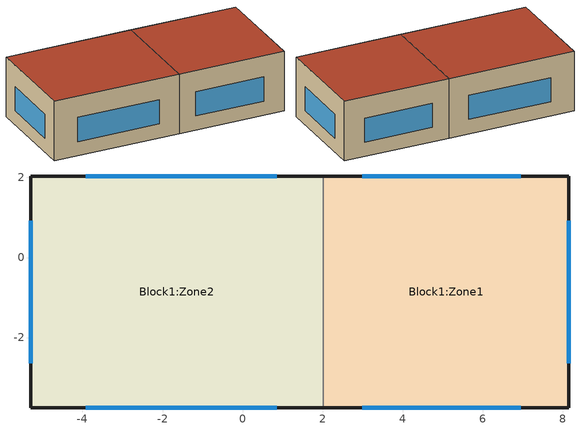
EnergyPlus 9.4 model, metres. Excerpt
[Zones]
Block1:Zone2
 floor ground (Project ground floor): 2.01,-3.76 -5.3,-3.76 -5.3,2.04 2.01,2.04 z0
 wall outside (Project wall): 2.01,2.04 -5.3,2.04 -5.3,-3.76 2.01,-3.76 z0:3.5
 wall to Block1:Zone1 (Project partition): 2.01,-3.76 2.01,2.04 z0:3.5
 window (Project external glazing - 1001): 0.86,2.04 -3.92,2.04 / -5.3,0.92 -5.3,-2.65 / -3.92,-3.76 0.86,-3.76 z0.84:2.26
 roof outside (Project flat roof): -5.3,-3.76 2.01,-3.76 2.01,2.04 -5.3,2.04 z3.5
Block1:Zone1
 floor ground (Project ground floor): 8.16,-3.76 2.01,-3.76 2.01,2.04 8.16,2.04 z0
 wall outside (Project wall): 2.01,-3.76 8.16,-3.76 8.16,2.04 2.01,2.04 z0:3.5
 window (Project external glazing - 1001): 8.16,-2.65 8.16,0.92 / 6.96,2.04 3,2.04 / 3,-3.76 6.96,-3.76 z0.84:2.26
 roof outside (Project flat roof): 2.01,-3.76 8.16,-3.76 8.16,2.04 2.01,2.04 z3.5
[Building]
Building: North Axis=0; Terrain=Suburbs; Loads Convergence Tolerance Value=0.04; Temperature Convergence Tolerance Value=0.4; Solar Distribution=FullExterior; Maximum Number of Warmup Days=25; Minimum Number of Warmup Days=6
[Site:Location]
Untitled (01-01:31-12)  (01-01:31-12): Latitude=40.45; Longitude=-3.55; Time Zone=1; Elevation=582
[SizingPeriod:DesignDay] Day of Month=15; Humidity Condition Type=WetBulb; Barometric Pressure=94525.9; Wind Direction=0; Rain Indicator=No; Snow Indicator=No
Name | Month | Day Type | Maximum DryBulb Temperature | Daily DryBulb Temperature Range | Wetbulb or DewPoint at Maximum DryBulb | Wind Speed | Daylight Saving Time Indicator | Solar Model Indicator | Sky Clearness
Summer Design Day in Untitled (01-01:31-12) Jul | 7 | SummerDesignDay | 38.2 | 17.5 | 20.3 | 0 | Yes | ASHRAEClearSky | 0.98
Summer Design Day in Untitled (01-01:31-12) Aug | 8 | SummerDesignDay | 38 | 17.4 | 19.9 | 0 | Yes | ASHRAEClearSky | 0.98
Summer Design Day in Untitled (01-01:31-12) Sep | 9 | SummerDesignDay | 34.9 | 16.8 | 19.3 | 0 | Yes | ASHRAEClearSky | 0.98
Winter Design Day in Untitled (01-01:31-12) | 1 | WinterDesignDay | -4 | 0 | -4 | 11.6 | No |  | 0
[Site:GroundTemperature:BuildingSurface]
18, 18, 18, 18, 18, 18, 18, 18, 18, 18, 18, 18
[Site:GroundTemperature:FCfactorMethod]
January Ground Temperature=6.09; February Ground Temperature=5.28; March Ground Temperature=6.71; April Ground Temperature=8.95; May Ground Temperature=14.81; June Ground Temperature=19.34; July Ground Temperature=22.39; August Ground Temperature=23.32; September Ground Temperature=21.74; October Ground Temperature=18.22; November Ground Temperature=13.53; December Ground Temperature=9.18
[Site:GroundTemperature:Shallow]
14, 14, 14, 14, 14, 14, 14, 14, 14, 14, 14, 14
[Site:GroundTemperature:Deep]
14, 14, 14, 14, 14, 14, 14, 14, 14, 14, 14, 14
[Site:GroundReflectance]
0.2, 0.2, 0.2, 0.2, 0.2, 0.2, 0.2, 0.2, 0.2, 0.2, 0.2, 0.2
[Site:GroundReflectance:SnowModifier]
2, 2
[Material] Roughness=Rough; Thermal Absorptance=0.9
Name | Thickness | Conductivity | Density | Specific Heat | Solar Absorptance | Visible Absorptance
Urea Formaldehyde Foam_.1327 | 0.1327 | 0.04 | 10 | 1400 | 0.6 | 0.6
Cast Concrete_.1 | 0.1 | 1.13 | 2000 | 1000 | 0.6 | 0.6
Floor/Roof Screed_.07 | 0.07 | 0.41 | 1200 | 840 | 0.73 | 0.73
Timber Flooring_.03 | 0.03 | 0.14 | 650 | 1200 | 0.78 | 0.78
Asphalt 1_.01 | 0.01 | 0.7 | 2100 | 1000 | 0.85 | 0.9
MW Glass Wool (rolls)_.1445 | 0.1445 | 0.04 | 12 | 840 | 0.6 | 0.6
Plasterboard_.013 | 0.013 | 0.25 | 2800 | 896 | 0.5 | 0.5
Gypsum Plasterboard_.025 | 0.025 | 0.25 | 900 | 1000 | 0.5 | 0.5
Brickwork Outer_.1 | 0.1 | 0.84 | 1700 | 800 | 0.7 | 0.7
XPS Extruded Polystyrene  - CO2 Blowing_.0795 | 0.0795 | 0.034 | 35 | 1400 | 0.6 | 0.6
Concrete Block (Medium)_.1 | 0.1 | 0.51 | 1400 | 1000 | 0.6 | 0.6
Gypsum Plastering_.013 | 0.013 | 0.4 | 1000 | 1000 | 0.5 | 0.5
[Material:NoMass] Roughness=Rough; Thermal Absorptance=0.9; Solar Absorptance=0.7; Visible Absorptance=0.7
Name | Thermal Resistance
3_RVAL_3 | 0.18
5_RVAL_2 | 0.15
[WindowMaterial:Glazing] Optical Data Type=SpectralAverage; Thickness=0.003; Infrared Transmittance at Normal Incidence=0; Front Side Infrared Hemispherical Emissivity=0.84; Conductivity=0.9; Dirt Correction Factor for Solar and Visible Transmittance=1
Name | Solar Transmittance at Normal Incidence | Front Side Solar Reflectance at Normal Incidence | Back Side Solar Reflectance at Normal Incidence | Visible Transmittance at Normal Incidence | Front Side Visible Reflectance at Normal Incidence | Back Side Visible Reflectance at Normal Incidence | Back Side Infrared Hemispherical Emissivity
2 | 0.837 | 0.075 | 0.075 | 0.898 | 0.081 | 0.081 | 0.84
38 | 0.74 | 0.09 | 0.1 | 0.82 | 0.11 | 0.12 | 0.2
[WindowMaterial:Gas]
1002: Gas Type=Air; Thickness=0.013
[Construction]
Project ground floor: Urea Formaldehyde Foam_.1327, Cast Concrete_.1, Floor/Roof Screed_.07, Timber Flooring_.03
Project flat roof: Asphalt 1_.01, MW Glass Wool (rolls)_.1445, 3_RVAL_3, Plasterboard_.013
Project partition: Gypsum Plasterboard_.025, 5_RVAL_2, Gypsum Plasterboard_.025
Project wall: Brickwork Outer_.1, XPS Extruded Polystyrene  - CO2 Blowing_.0795, Concrete Block (Medium)_.1, Gypsum Plastering_.013
Project external glazing - 1001: 38, 1002, 2
[Zone] Type=1; Multiplier=1; Zone Inside Convection Algorithm=TARP; Part of Total Floor Area=Yes
Name | Volume | Floor Area
Block1:Zone2 | 126.7064 | 36.2018
Block1:Zone1 | 105.3337 | 30.0953
[PEOPLE] Number of People Schedule=On; Number of People Calculation Method=People/Area; People per Zone Floor Area=0.111; Fraction Radiant=0.3; Sensible Heat Fraction=AutoCalculate; Carbon Dioxide Generation Rate=3.82e-08; Enable ASHRAE 55 Comfort Warnings=No; Mean Radiant Temperature Calculation Type=ZoneAveraged; Work Efficiency Schedule=Work efficiency; Clothing Insulation Calculation Method=ClothingInsulationSchedule; Air Velocity Schedule=Default Air Velocity for Comfort Calculations; Thermal Comfort Model 1 Type=AdaptiveASH55; Thermal Comfort Model 2 Type=AdaptiveCEN15251; Thermal Comfort Model 3 Type=Fanger
Name | Zone or ZoneList | Activity Level Schedule | Clothing Insulation Schedule
People Block1:Zone2 | Block1:Zone2 | Activity Schedule 19 | Clothing Schedule 19
People Block1:Zone1 | Block1:Zone1 | Activity Schedule 26 | Clothing Schedule 26
[Lights] Schedule=Office_OpenOff_Light; Design Level Calculation Method=Watts/Area; Watts per Zone Floor Area=20; Return Air Fraction=0; Fraction Radiant=0.42; Fraction Visible=0.18; Fraction Replaceable=1
Name | Zone or ZoneList | EndUse Subcategory
Block1:Zone2 General lighting | Block1:Zone2 | ELECTRIC EQUIPMENT#Block1:Zone2#GeneralLights
Block1:Zone1 General lighting | Block1:Zone1 | ELECTRIC EQUIPMENT#Block1:Zone1#GeneralLights
[OtherEquipment] Fuel Type=Electricity; Schedule=Office_OpenOff_Equip; Design Level Calculation Method=Watts/Area; Power per Zone Floor Area=11.77; Fraction Latent=0; Fraction Radiant=0.2; Fraction Lost=0; Carbon Dioxide Generation Rate=0; EndUse Subcategory=General
Name | Zone or ZoneList
Block1:Zone2 Equipment gain | Block1:Zone2
Block1:Zone1 Equipment gain | Block1:Zone1
[DESIGNSPECIFICATION:OUTDOORAIR] Outdoor Air Method=Flow/Person; Outdoor Air Flow per Person=0; Outdoor Air Flow per Zone Floor Area=0; Outdoor Air Flow per Zone=0; Outdoor Air Flow Air Changes per Hour=0; Outdoor Air Schedule=On 24/7
BLOCK1:ZONE2 Design Specification Outdoor Air Object; BLOCK1:ZONE1 Design Specification Outdoor Air Object
[DESIGNSPECIFICATION:ZONEAIRDISTRIBUTION] Zone Air Distribution Effectiveness in Cooling Mode=1; Zone Air Distribution Effectiveness in Heating Mode=1; Zone Secondary Recirculation Fraction=0; Minimum Zone Ventilation Efficiency=0
BLOCK1:ZONE2 Design Specification Zone Air Distribution Object; BLOCK1:ZONE1 Design Specification Zone Air Distribution Object
[SIZING:ZONE] Zone Cooling Design Supply Air Temperature Input Method=TemperatureDifference; Zone Cooling Design Supply Air Temperature=14; Zone Cooling Design Supply Air Temperature Difference=5; Zone Heating Design Supply Air Temperature Input Method=TemperatureDifference; Zone Heating Design Supply Air Temperature=50; Zone Heating Design Supply Air Temperature Difference=5; Zone Cooling Design Supply Air Humidity Ratio=0.009; Zone Heating Design Supply Air Humidity Ratio=0.004; Zone Heating Sizing Factor=1.25; Zone Cooling Sizing Factor=1.15; Cooling Design Air Flow Method=DesignDay; Cooling Design Air Flow Rate=0; Cooling Minimum Air Flow per Zone Floor Area=0.00076; Cooling Minimum Air Flow=0; Cooling Minimum Air Flow Fraction=0; Heating Design Air Flow Method=DesignDay; Heating Design Air Flow Rate=0; Heating Maximum Air Flow per Zone Floor Area=0.00203; Heating Maximum Air Flow=0.14158; Heating Maximum Air Flow Fraction=0.3; Account for Dedicated Outdoor Air System=Yes; Dedicated Outdoor Air System Control Strategy=NeutralSupplyAir; Dedicated Outdoor Air Low Setpoint Temperature for Design=autosize; Dedicated Outdoor Air High Setpoint Temperature for Design=autosize
Name | Design Specification Outdoor Air Object | Design Specification Zone Air Distribution Object
BLOCK1:ZONE2 | BLOCK1:ZONE2 Design Specification Outdoor Air Object | BLOCK1:ZONE2 Design Specification Zone Air Distribution Object
BLOCK1:ZONE1 | BLOCK1:ZONE1 Design Specification Outdoor Air Object | BLOCK1:ZONE1 Design Specification Zone Air Distribution Object
[ZONECONTROL:THERMOSTAT] Control Type Schedule=Control type schedule: Always 4; Temperature Difference Between Cutout And Setpoint=0
Name | Zone or ZoneList | Control 1
BLOCK1:ZONE2 Thermostat | BLOCK1:ZONE2 | BLOCK1:ZONE2 Dual SP
BLOCK1:ZONE1 Thermostat | BLOCK1:ZONE1 | BLOCK1:ZONE1 Dual SP
[ZONECONTROL:THERMOSTAT:THERMALCOMFORT] Averaging Method=PeopleAverage; Minimum DryBulb Temperature Setpoint=12.8; Maximum DryBulb Temperature Setpoint=40; Thermal Comfort Control Type Schedule=Zone Comfort Control Type Sched
Name | Zone or ZoneList | Thermal Comfort Control 1
BLOCK1:ZONE2 Comfort Control | BLOCK1:ZONE2 | BLOCK1:ZONE2 Dual Comfort Setpoint
BLOCK1:ZONE1 Comfort Control | BLOCK1:ZONE1 | BLOCK1:ZONE1 Dual Comfort Setpoint
[THERMOSTATSETPOINT:DUALSETPOINT]
Name | Heating Setpoint Temperature Schedule | Cooling Setpoint Temperature Schedule
BLOCK1:ZONE2 Dual SP | AHST_Sch_BLOCK1_ZONE2 | ACST_Sch_BLOCK1_ZONE2
BLOCK1:ZONE1 Dual SP | AHST_Sch_BLOCK1_ZONE1 | ACST_Sch_BLOCK1_ZONE1
[THERMOSTATSETPOINT:THERMALCOMFORT:FANGER:DUALSETPOINT] Fanger Thermal Comfort Heating Schedule=Heating Fanger comfort setpoint: Always -0.5; Fanger Thermal Comfort Cooling Schedule=Cooling Fanger comfort setpoint: Always 0.5
BLOCK1:ZONE2 Dual Comfort Setpoint; BLOCK1:ZONE1 Dual Comfort Setpoint
[ZoneHVAC:IdealLoadsAirSystem] Maximum Heating Supply Air Temperature=35; Minimum Cooling Supply Air Temperature=12; Maximum Heating Supply Air Humidity Ratio=0.0156; Minimum Cooling Supply Air Humidity Ratio=0.0077; Heating Limit=LimitCapacity; Maximum Heating Air Flow Rate=Autosize; Maximum Sensible Heating Capacity=Autosize; Cooling Limit=LimitFlowRateAndCapacity; Maximum Cooling Air Flow Rate=Autosize; Maximum Total Cooling Capacity=Autosize; Heating Availability Schedule=On; Cooling Availability Schedule=On; Dehumidification Control Type=None; Humidification Control Type=None; Outdoor Air Economizer Type=NoEconomizer; Heat Recovery Type=None
Name | Design Specification Outdoor Air Object
Block1:Zone2 Ideal Loads Air | Block1:Zone2
Block1:Zone1 Ideal Loads Air | Block1:Zone1
[ZONEHVAC:TERMINALUNIT:VARIABLEREFRIGERANTFLOW] Terminal Unit Availability Schedule=On 24/7; Cooling Supply Air Flow Rate=autosize; No Cooling Supply Air Flow Rate=autosize; Heating Supply Air Flow Rate=autosize; No Heating Supply Air Flow Rate=autosize; Cooling Outdoor Air Flow Rate=0; Heating Outdoor Air Flow Rate=0; No Load Outdoor Air Flow Rate=0; Supply Air Fan Operating Mode Schedule=On 24/7; Supply Air Fan Placement=DrawThrough; Zone Terminal Unit On Parasitic Electric Energy Use=30; Zone Terminal Unit Off Parasitic Electric Energy Use=20; Maximum Supply Air Temperature from Supplemental Heater=autosize; Maximum Outdoor DryBulb Temperature for Supplemental Heater Operation=21
Name | Supply Air Fan Object | Cooling Coil Object | Heating Coil Object
BLOCK1:ZONE2 VRF Indoor Unit | BLOCK1:ZONE2 VRF Indoor Unit Supply Fan | BLOCK1:ZONE2 VRF Indoor Unit DX Cooling Coil | BLOCK1:ZONE2 VRF Indoor Unit DX Heating Coil
BLOCK1:ZONE1 VRF Indoor Unit | BLOCK1:ZONE1 VRF Indoor Unit Supply Fan | BLOCK1:ZONE1 VRF Indoor Unit DX Cooling Coil | BLOCK1:ZONE1 VRF Indoor Unit DX Heating Coil
[Zone equipment]
BLOCK1:ZONE2: BLOCK1:ZONE2 VRF Indoor Unit
BLOCK1:ZONE1: BLOCK1:ZONE1 VRF Indoor Unit
[FAN:CONSTANTVOLUME] Availability Schedule=On 24/7; Fan Total Efficiency=0.7; Pressure Rise=100; Maximum Flow Rate=autosize; Motor Efficiency=0.9; Motor In Airstream Fraction=1; EndUse Subcategory=General
BLOCK1:ZONE2 VRF Indoor Unit Supply Fan; BLOCK1:ZONE1 VRF Indoor Unit Supply Fan
[COIL:COOLING:DX:VARIABLEREFRIGERANTFLOW] Availability Schedule=On 24/7; Gross Rated Total Cooling Capacity=autosize; Gross Rated Sensible Heat Ratio=autosize; Rated Air Flow Rate=autosize; Cooling Capacity Ratio Modifier Function of Temperature Curve=VRFTUCoolCapFT; Cooling Capacity Modifier Curve Function of Flow Fraction=VRFACCoolCapFFF
BLOCK1:ZONE2 VRF Indoor Unit DX Cooling Coil; BLOCK1:ZONE1 VRF Indoor Unit DX Cooling Coil
[COIL:HEATING:DX:VARIABLEREFRIGERANTFLOW] Availability Schedule=On 24/7; Gross Rated Heating Capacity=autosize; Rated Air Flow Rate=autosize; Heating Capacity Ratio Modifier Function of Temperature Curve=VRFTUHeatCapFT; Heating Capacity Modifier Function of Flow Fraction Curve=VRFACCoolCapFFF
BLOCK1:ZONE2 VRF Indoor Unit DX Heating Coil; BLOCK1:ZONE1 VRF Indoor Unit DX Heating Coil
[AIRCONDITIONER:VARIABLEREFRIGERANTFLOW] Availability Schedule=On 24/7; Gross Rated Total Cooling Capacity=autosize; Gross Rated Cooling COP=2; Minimum Outdoor Temperature in Cooling Mode=-20; Maximum Outdoor Temperature in Cooling Mode=80; Cooling Capacity Ratio Modifier Function of Low Temperature Curve=VRFCoolCapFT; Cooling Capacity Ratio Boundary Curve=VRFCoolCapFTBoundary; Cooling Capacity Ratio Modifier Function of High Temperature Curve=VRFCoolCapFTHi; Cooling Energy Input Ratio Modifier Function of Low Temperature Curve=VRFCoolEIRFT; Cooling Energy Input Ratio Boundary Curve=VRFCoolEIRFTBoundary; Cooling Energy Input Ratio Modifier Function of High Temperature Curve=VRFCoolEIRFTHi; Cooling Energy Input Ratio Modifier Function of Low PartLoad Ratio Curve=CoolingEIRLowPLR; Cooling Energy Input Ratio Modifier Function of High PartLoad Ratio Curve=CoolingEIRHiPLR; Cooling Combination Ratio Correction Factor Curve=CoolingCombRatio; Cooling PartLoad Fraction Correlation Curve=VRFCPLFFPLR; Gross Rated Heating Capacity=autosize; Rated Heating Capacity Sizing Ratio=1; Gross Rated Heating COP=2.1; Minimum Outdoor Temperature in Heating Mode=-20; Maximum Outdoor Temperature in Heating Mode=80; Heating Capacity Ratio Modifier Function of Low Temperature Curve=VRFHeatCapFT; Heating Capacity Ratio Boundary Curve=VRFHeatCapFTBoundary; Heating Capacity Ratio Modifier Function of High Temperature Curve=VRFHeatCapFTHi; Heating Energy Input Ratio Modifier Function of Low Temperature Curve=VRFHeatEIRFT; Heating Energy Input Ratio Boundary Curve=VRFHeatEIRFTBoundary; Heating Energy Input Ratio Modifier Function of High Temperature Curve=VRFHeatEIRFTHi; Heating Performance Curve Outdoor Temperature Type=WetBulbTemperature; Heating Energy Input Ratio Modifier Function of Low PartLoad Ratio Curve=HeatingEIRLowPLR; Heating Energy Input Ratio Modifier Function of High PartLoad Ratio Curve=HeatingEIRHiPLR; Heating Combination Ratio Correction Factor Curve=HeatingCombRatio; Heating PartLoad Fraction Correlation Curve=VRFCPLFFPLR; Minimum Heat Pump PartLoad Ratio=0.2; Master Thermostat Priority Control Type=LoadPriority; Heat Pump Waste Heat Recovery=Yes; Equivalent Piping Length used for Piping Correction Factor in Cooling Mode=50; Vertical Height used for Piping Correction Factor=15; Piping Correction Factor for Length in Cooling Mode Curve=CoolingLengthCorrectionFactor; Piping Correction Factor for Height in Cooling Mode Coefficient=0; Equivalent Piping Length used for Piping Correction Factor in Heating Mode=50; Piping Correction Factor for Length in Heating Mode Curve=VRF Piping Correction Factor for Length in Heating Mode; Piping Correction Factor for Height in Heating Mode Coefficient=0; Crankcase Heater Power per Compressor=15; Number of Compressors=2; Ratio of Compressor Size to Total Compressor Capacity=0.5; Maximum Outdoor DryBulb Temperature for Crankcase Heater=5; Defrost Strategy=Resistive; Defrost Control=Timed; Defrost Time Period Fraction=0; Resistive Defrost Heater Capacity=autosize; Maximum Outdoor Drybulb Temperature for Defrost Operation=5; Condenser Type=AirCooled; Water Condenser Volume Flow Rate=autosize; Evaporative Condenser Effectiveness=0.9; Evaporative Condenser Air Flow Rate=autosize; Evaporative Condenser Pump Rated Power Consumption=autosize; Basin Heater Capacity=0; Basin Heater Setpoint Temperature=2; Basin Heater Operating Schedule=On 24/7; Fuel Type=Electricity; Maximum Outdoor Temperature in Heat Recovery Mode=80; Heat Recovery Cooling Capacity Modifier Curve=VRF Heat Recovery Cooling Capacity Modifier; Initial Heat Recovery Cooling Capacity Fraction=0.5; Heat Recovery Cooling Capacity Time Constant=0.15; Heat Recovery Cooling Energy Modifier Curve=VRF Heat Recovery Cooling Energy Modifier; Initial Heat Recovery Cooling Energy Fraction=1; Heat Recovery Cooling Energy Time Constant=0; Heat Recovery Heating Capacity Modifier Curve=VRF Heat Recovery Heating Capacity Modifier; Initial Heat Recovery Heating Capacity Fraction=1; Heat Recovery Heating Capacity Time Constant=0.15; Heat Recovery Heating Energy Modifier Curve=VRF Heat Recovery Heating Energy Modifier; Initial Heat Recovery Heating Energy Fraction=1; Heat Recovery Heating Energy Time Constant=0
Name | Heat Pump | Zone Terminal Unit List | Minimum Outdoor Temperature in Heat Recovery Mode
 | VRF Outdoor Unit_BLOCK1:ZONE2 | VRF Outdoor Unit_BLOCK1:ZONE2 Zone List | -10
 | VRF Outdoor Unit_BLOCK1:ZONE1 | VRF Outdoor Unit_BLOCK1:ZONE1 Zone List | -5.99
[ZONETERMINALUNITLIST]
Name | Zone Terminal Unit Name 1
VRF Outdoor Unit_BLOCK1:ZONE2 Zone List | BLOCK1:ZONE2 VRF Indoor Unit
VRF Outdoor Unit_BLOCK1:ZONE1 Zone List | BLOCK1:ZONE1 VRF Indoor Unit
[WaterUse:Equipment] Flow Rate Fraction Schedule=Office_OpenOff_Occ
Name | EndUse Subcategory | Peak Flow Rate | Target Temperature Schedule | Hot Water Supply Temperature Schedule | Cold Water Supply Temperature Schedule | Zone
DHW Block1:Zone2 | DHW Block1:Zone2 | 2.23468e-07 | DHW Supply Temperature Block1:Zone2 | DHW Supply Temperature Block1:Zone2 | DHW Mains Temperature Block1:Zone2 | Block1:Zone2
DHW Block1:Zone1 | DHW Block1:Zone1 | 1.85773e-07 | DHW Supply Temperature Block1:Zone1 | DHW Supply Temperature Block1:Zone1 | DHW Mains Temperature Block1:Zone1 | Block1:Zone1
[Schedule:Compact]
On; On 24/7: Through: 12/31, For: AllDays, Until: 24:00, 1
Work efficiency: Through: 12/31, For: AllDays, Until: 24:00, 0
Zone Comfort Control Type Sched: Through: 12/31, For: AllDays, Until: 24:00, 4
Office_OpenOff_Occ: Through: 31 Dec, For: Weekdays SummerDesignDay, Until: 07:00, 0, Until: 08:00, 0.25, Until: 09:00, 0.5, Until: 12:00, 1, Until: 14:00, 0.75, Until: 17:00, 1, Until: 18:00, 0.5, Until: 19:00, 0.25, Until: 24:00, 0, For: Weekends, Until: 24:00, 0, For: Holidays, Until: 24:00, 0, For: WinterDesignDay AllOtherDays, Until: 24:00, 0
Office_OpenOff_Equip: Through: 31 Dec, For: Weekdays SummerDesignDay, Until: 07:00, 0.05394, Until: 20:00, 1, Until: 24:00, 0.05394, For: Weekends, Until: 24:00, 0.05394, For: Holidays, Until: 24:00, 0.05394, For: WinterDesignDay AllOtherDays, Until: 24:00, 0
Office_OpenOff_Light: Through: 31 Dec, For: Weekdays SummerDesignDay, Until: 07:00, 0, Until: 19:00, 1, Until: 24:00, 0, For: Weekends, Until: 24:00, 0, For: Holidays, Until: 24:00, 0, For: WinterDesignDay AllOtherDays, Until: 24:00, 0
Default Air Velocity for Comfort Calculations: Through: 12/31, For: AllDays, Until: 24:00, 0.137
Activity Schedule 19; Activity Schedule 26: Through: 12/31, For: AllDays, Until: 24:00, 110.7
Clothing Schedule 19; Clothing Schedule 26: Through: 4/1, For: AllDays, Until: 24:00, 1, Through: 9/30, For: AllDays, Until: 24:00, .5, Through: 12/31, For: AllDays, Until: 24:00, 1
DHW Supply Temperature Block1:Zone2; DHW Supply Temperature Block1:Zone1: Through: 12/31, For: AllDays, Until: 24:00, 65
DHW Mains Temperature Block1:Zone2; DHW Mains Temperature Block1:Zone1: Through: 12/31, For: AllDays, Until: 24:00, 10
[SCHEDULE:COMPACT]
Cooling Fanger comfort setpoint: Always 0.5: Through: 12/31, For: AllDays, Until: 24:00, 0.5
Heating Fanger comfort setpoint: Always -0.5: Through: 12/31, For: AllDays, Until: 24:00, -0.5
Control type schedule: Always 4: Through: 12/31, For: AllDays, Until: 24:00, 4
AHST_Sch_BLOCK1_ZONE2; AHST_Sch_BLOCK1_ZONE1: Through: 12/31, For: AllDays, Until: 24:00, 20
ACST_Sch_BLOCK1_ZONE2; ACST_Sch_BLOCK1_ZONE1: Through: 12/31, For: AllDays, Until: 24:00, 24
[CURVE:LINEAR] Minimum Value of x=1; Maximum Value of x=1.5
Name | Coefficient1 Constant | Coefficient2 x
CoolingCombRatio | 0.618055 | 0.381945
HeatingCombRatio | 0.96034 | 0.03966
[CURVE:QUADRATIC]
Name | Coefficient1 Constant | Coefficient2 x | Coefficient3 x2 | Minimum Value of x | Maximum Value of x
VRFACCoolCapFFF | 0.8 | 0.2 | 0 | 0.5 | 1.5
CoolingEIRHiPLR | 1 | 0 | 0 | 1 | 1.5
VRFCPLFFPLR | 0.85 | 0.15 | 0 | 0 | 1
HeatingEIRHiPLR | 2.42944 | -2.23589 | 0.806452 | 1 | 1.5
[CURVE:CUBIC]
Name | Coefficient1 Constant | Coefficient2 x | Coefficient3 x2 | Coefficient4 x3 | Minimum Value of x | Maximum Value of x | Minimum Curve Output | Maximum Curve Output | Input Unit Type for X | Output Unit Type
VRFTUCoolCapFT | 0.504547 | 0.0288891 | -1.08194e-05 | 1.01359e-05 | 0 | 50 | 0.5 | 1.5 | Temperature | Dimensionless
VRFTUHeatCapFT | -0.390709 | 0.261815 | -0.0130432 | 0.000178132 | 0 | 50 | 0.5 | 1.5 | Temperature | Dimensionless
VRFCoolCapFTBoundary | 25.7347 | -0.0315004 | -0.014166 | 0 | 11 | 30 |  |  | Temperature
VRFCoolEIRFTBoundary | 25.7347 | -0.0315004 | -0.014166 | 0 | 15 | 24 |  |  | Temperature
CoolingEIRLowPLR | 0.462812 | -1.04024 | 2.17491 | -0.597482 | 0 | 1 |  |  | Temperature | Capacity
VRFHeatCapFTBoundary | -7.60009 | 3.0509 | -0.116284 | 0 | 15 | 27 |  |  | Temperature
VRFHeatEIRFTBoundary | -7.60009 | 3.0509 | -0.116284 | 0 | 15 | 27 | -20 | 15 | Temperature
HeatingEIRLowPLR | 0.140009 | 0.6415 | 0.133905 | 0.0845859 | 0 | 1 |  |  | Dimensionless | Dimensionless
[CURVE:BIQUADRATIC] Output Unit Type=Dimensionless
Name | Coefficient1 Constant | Coefficient2 x | Coefficient3 x2 | Coefficient4 y | Coefficient5 y2 | Coefficient6 xy | Minimum Value of x | Maximum Value of x | Minimum Value of y | Maximum Value of y | Input Unit Type for X | Input Unit Type for Y
VRFCoolCapFT | 0.576883 | 0.017448 | 0.000583269 | -1.76324e-06 | -7.474e-09 | -1.30413e-07 | 15 | 24 | -5 | 23 | Temperature | Temperature
VRFCoolCapFTHi | 0.686736 | 0.0207631 | 0.0005447 | -0.0016218 | -4.259e-07 | -0.0003392 | 15 | 24 | 16 | 43 | Temperature | Temperature
VRFCoolEIRFT | 0.989011 | -0.0234797 | 0.000199711 | 0.00596834 | -1.0289e-07 | -0.00015686 | 15 | 24 | -5 | 23 | Temperature | Temperature
VRFCoolEIRFTHi | 0.143515 | 0.0186004 | -0.0003954 | 0.0248522 | 0.00016329 | -0.0006244 | 15 | 24 | 16 | 43 | Temperature | Temperature
VRFHeatCapFT | 1.0146 | -0.0025067 | -0.000141599 | 0.0269316 | 1.83538e-06 | -0.000358147 | 15 | 27 | -20 | 15 | Temperature | Temperature
VRFHeatCapFTHi | 1.16113 | 0.0274789 | -0.00168795 | 0.00178338 | 2.03208e-06 | -6.8969e-05 | 15 | 27 | -10 | 15 | Temperature | Temperature
VRFHeatEIRFT | 0.874655 | -0.0131975 | 0.00110307 | -0.0133118 | 0.00089017 | -0.00012766 | 15 | 27 | -20 | 12 | Temperature | Temperature
VRFHeatEIRFTHi | 2.50401 | -0.0573677 | 4.07336e-05 | -0.129597 | 0.00135839 | 0.00317047 | 15 | 27 | -10 | 15 | Temperature | Temperature
CoolingLengthCorrectionFactor | 1.06938 | -0.0014951 | 2.56E-06 | -0.11511 | 0.0511169 | -0.0004369 | 8 | 175 | 0.5 | 1.5 | Temperature | Temperature
VRF Piping Correction Factor for Length in Heating Mode | .989916 | .001961 | -.000036 | 0 | 0 | 0 | 7 | 106.5 | 1 | 1 | Distance | Dimensionless
VRF Heat Recovery Cooling Capacity Modifier; VRF Heat Recovery Heating Capacity Modifier | .9 | 0 | 0 | 0 | 0 | 0 | -100 | 100 | -100 | 100 | Temperature | Temperature
VRF Heat Recovery Cooling Energy Modifier; VRF Heat Recovery Heating Energy Modifier | 1.1 | 0 | 0 | 0 | 0 | 0 | -100 | 100 | -100 | 100 | Temperature | Temperature
[AirflowNetwork:SimulationControl]
VENT: AirflowNetwork Control=MultizoneWithoutDistribution; Wind Pressure Coefficient Type=Input; Height Selection for Local Wind Pressure Calculation=OpeningHeight; Building Type=LowRise; Maximum Number of Iterations=1000; Initialization Type=ZeroNodePressures; Relative Airflow Convergence Tolerance=0.0001; Absolute Airflow Convergence Tolerance=1e-06; Convergence Acceleration Limit=-0.5; Azimuth Angle of Long Axis of Building=0; Ratio of Building Width Along Short Axis to Width Along Long Axis=1
